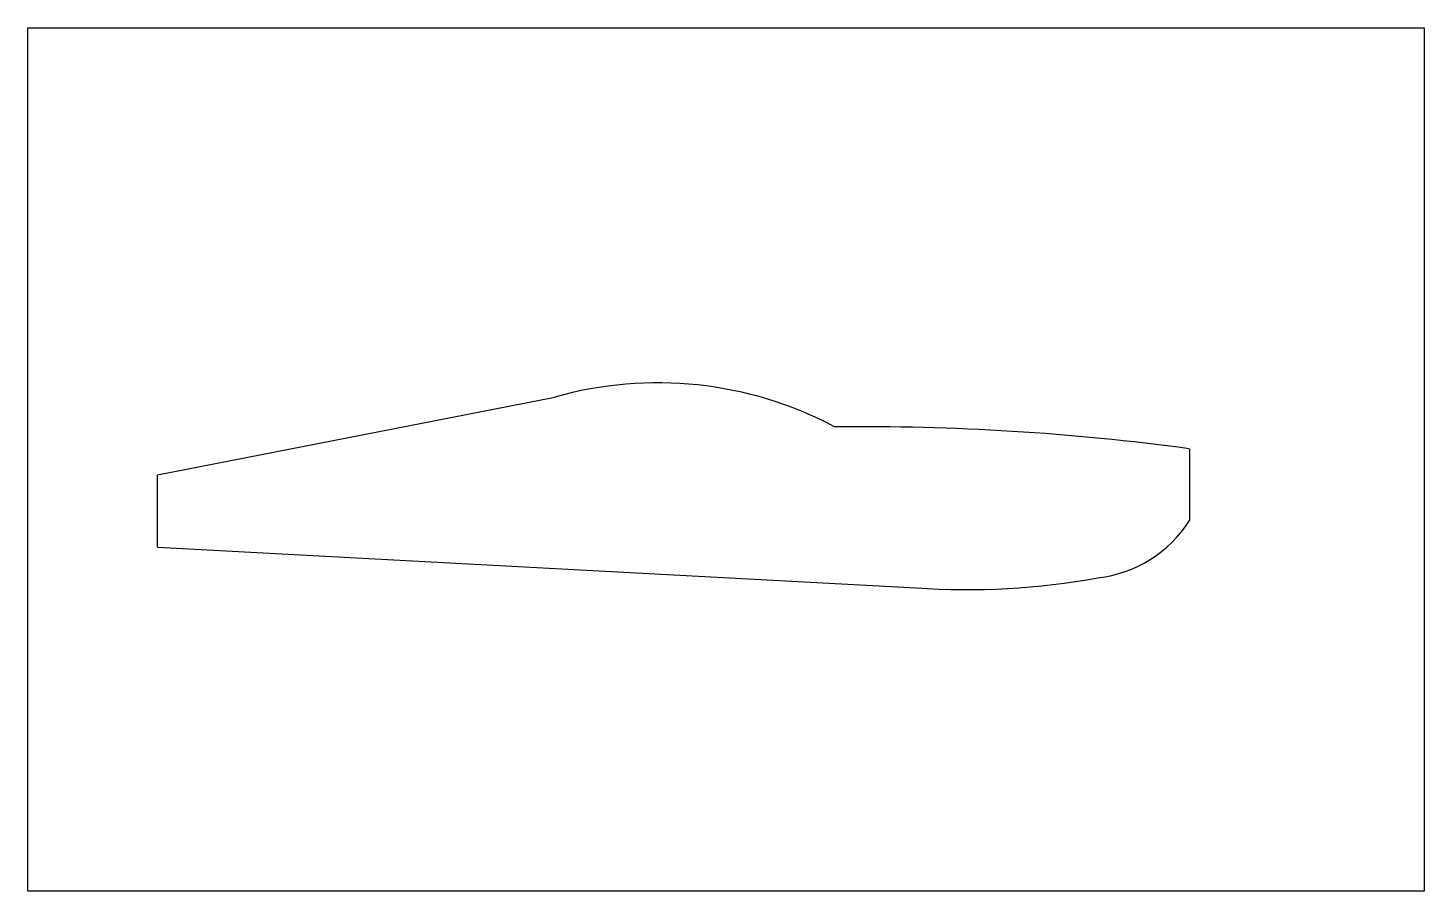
# Model space of a CAD drawing. Header units: inches. Extents: x 0 to 1353, y 0 to 836.
import ezdxf

# ---------------------------------------------------------------- set-up
doc = ezdxf.new("R2010")
doc.units = ezdxf.units.IN
doc.header["$MEASUREMENT"] = 0
picture_1 = doc.add_image_def('image1.jpg', size_in_pixel=(1024, 633))

msp = doc.modelspace()

# ---------------------------------------------------------------- linework, layer by layer
for p, q in [((125.7, 403.1), (510.6, 478.5)), ((1125.3, 428.5), (1125.3, 358.9)), ((125.7, 333.3), (125.7, 403.1)), ((125.7, 333.3), (860.7, 293.7))]:
    msp.add_line(p, q)
for centre, radius, start, end in [((610.3, 127.2), 365.2, 62.0482, 105.855), ((805.7, -1952.7), 2402.6, 82.3566, 90.5776), ((1023.3, 423.6), 120.8, 276.4168, 327.6122), ((909.4, 998.8), 706.8, 266.0491, 280.377)]:
    msp.add_arc(centre, radius, start, end)

# ---------------------------------------------------------------- pictures from other files: only their frames are drawn
image = msp.add_image(picture_1, insert=(0, 0), size_in_units=(1352.7, 836.2))
image.dxf.flags = 7

doc.saveas('drawing.dxf')
